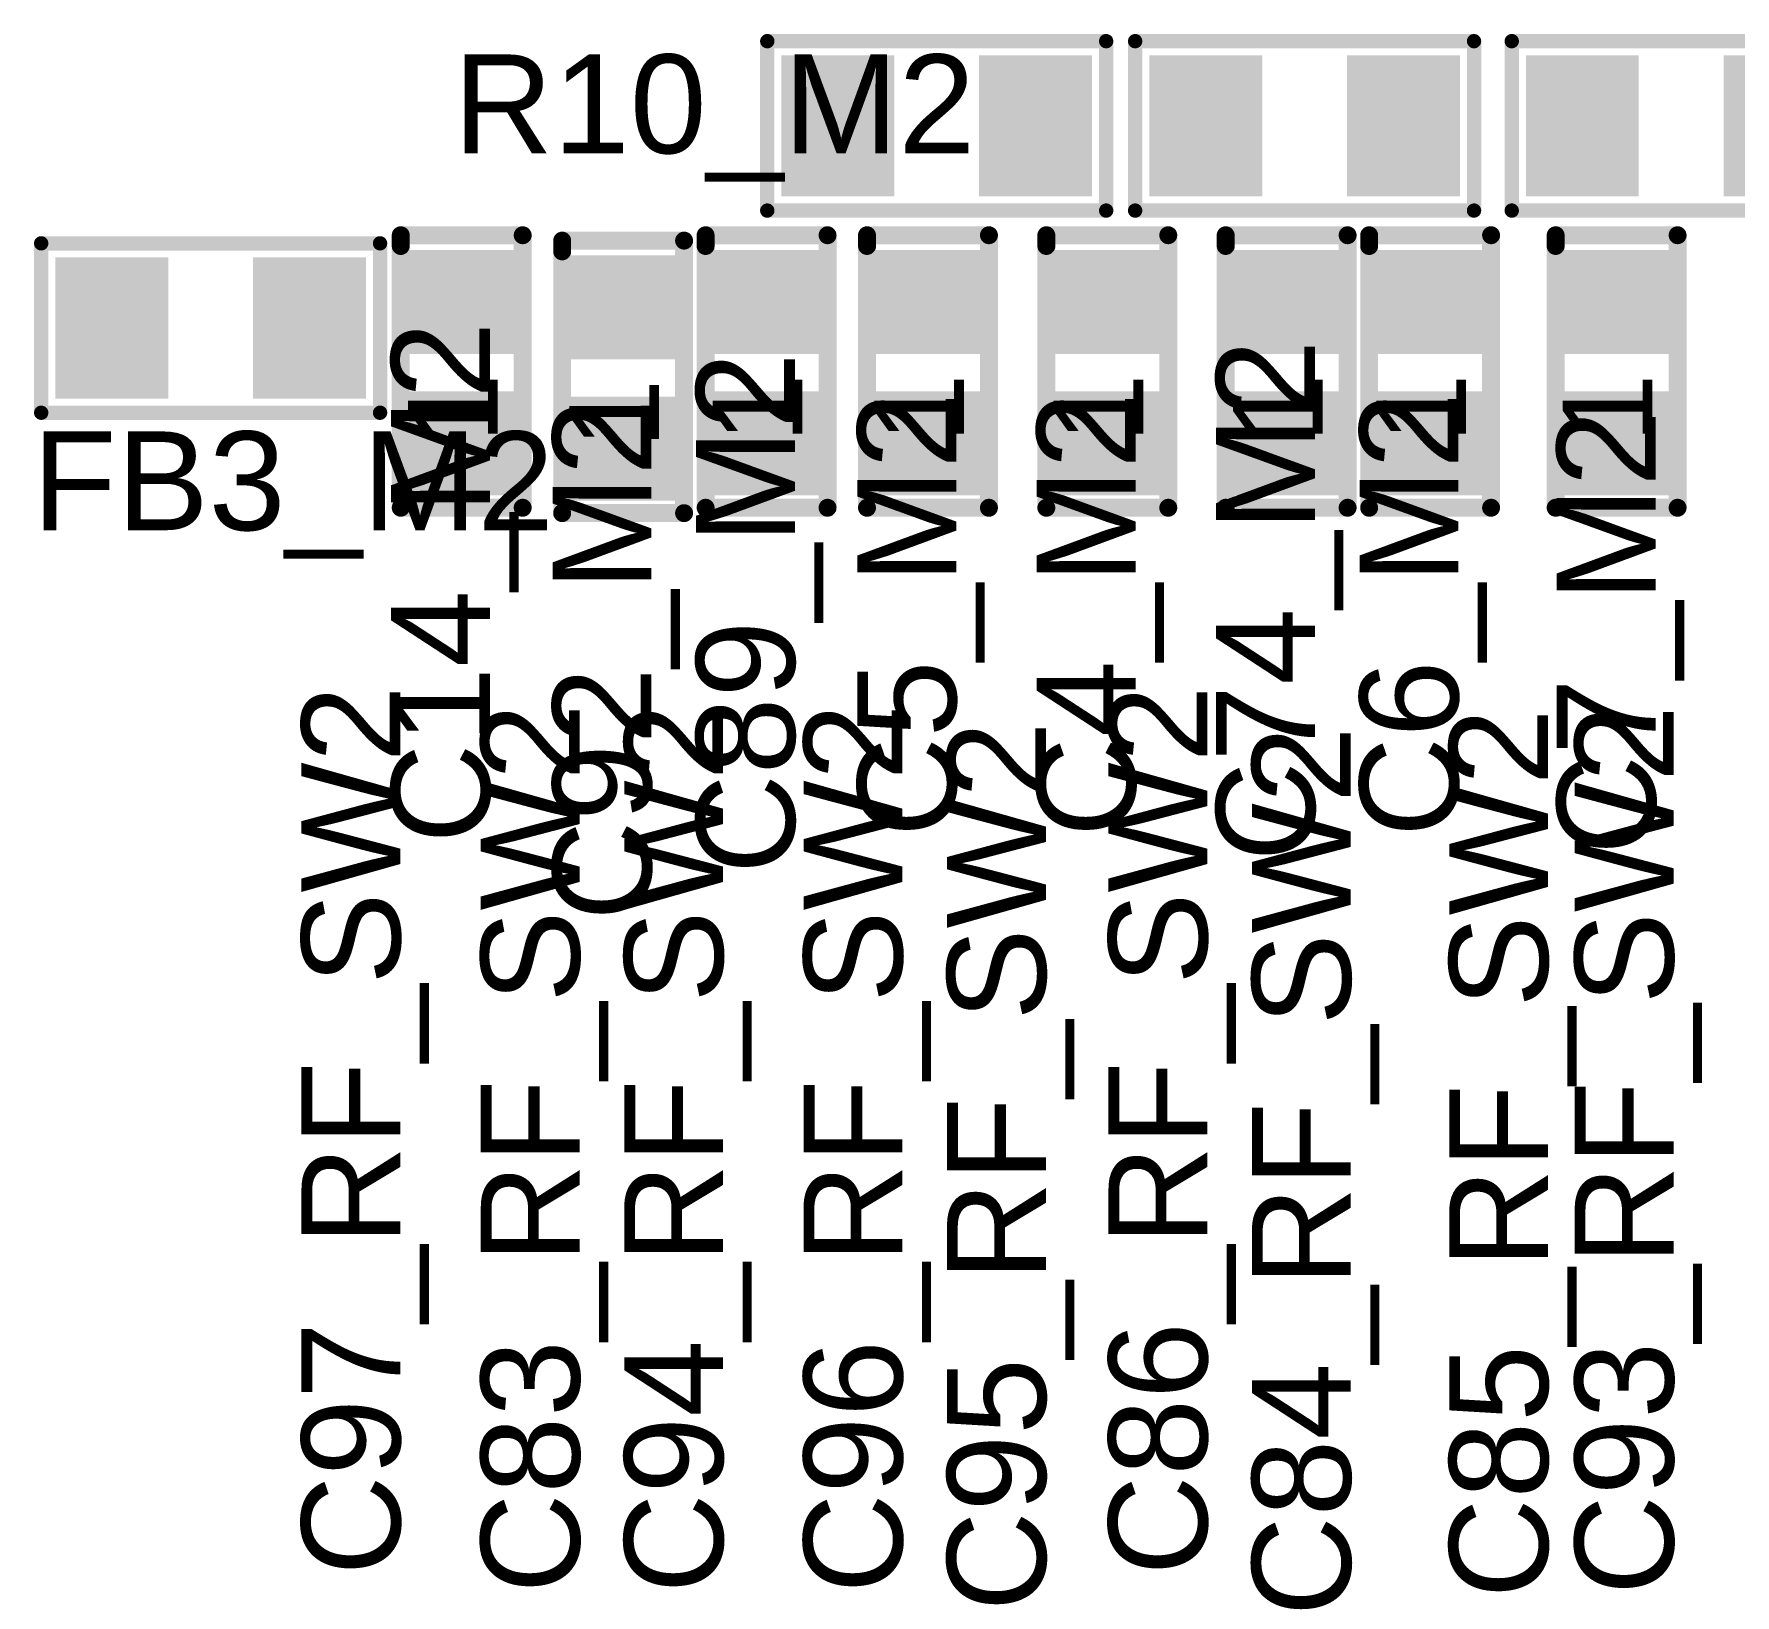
# Model space of a CAD drawing. Header units: inches. Extents: x -1.3 to 11.9, y -6.8 to 4.2.
# Drawn here: x 4.1208 to 4.595, y 0.0217 to 0.457 of the extents above; entities that cross this region are included whole.
import ezdxf

# ---------------------------------------------------------------- set-up
doc = ezdxf.new("R2010")
doc.units = ezdxf.units.IN
doc.header["$MEASUREMENT"] = 0
for name, color, linetype in [('ASSY_DWG_INFO', 56, 'Continuous'), ('FAB', 56, 'Continuous'), ('TOP', 1, 'Continuous'), ('Top Overlay', 2, 'Continuous'), ('Top Paste', 8, 'Continuous'), ('Top Solder', 216, 'Continuous')]:
    doc.layers.add(name, color=color, linetype=linetype)
doc.styles.add('Arial', font='', dxfattribs={"height": 0.2})
doc.styles.get('Arial').set_extended_font_data('Arial')

# ---------------------------------------------------------------- blocks, each defined once
blk = doc.blocks.new('__0603_30')
at = {"layer": 'TOP'}
for points in [[(-0.04134, 0.01772), (-0.01378, 0.01772), (-0.01378, -0.01772), (-0.04134, -0.01772)], [(0.01378, 0.01772), (0.04134, 0.01772), (0.04134, -0.01772), (0.01378, -0.01772)]]:
    blk.add_hatch(color=1, dxfattribs=at).paths.add_polyline_path(points)
at = {"layer": 'Top Paste'}
for points in [[(-0.04134, 0.01772), (-0.01378, 0.01772), (-0.01378, -0.01772), (-0.04134, -0.01772)], [(0.01378, 0.01772), (0.04134, 0.01772), (0.04134, -0.01772), (0.01378, -0.01772)]]:
    blk.add_hatch(color=8, dxfattribs=at).paths.add_polyline_path(points)
at = {"layer": 'Top Solder'}
for points in [[(-0.04331, 0.01969), (-0.01181, 0.01969), (-0.01181, -0.01969), (-0.04331, -0.01969)], [(0.01181, 0.01969), (0.04331, 0.01969), (0.04331, -0.01969), (0.01181, -0.01969)]]:
    blk.add_hatch(color=216, dxfattribs=at).paths.add_polyline_path(points)
at = {"layer": 'Top Overlay'}
for points in [[(-0.04724, 0.02362, 0.004, 0.004, 0), (0.04724, 0.02362, 0.004, 0.004, 0)], [(-0.04724, -0.02362, 0.004, 0.004, 0), (-0.04724, 0.02362, 0.004, 0.004, 0)], [(0.04724, -0.02362, 0.004, 0.004, 0), (0.04724, 0.02362, 0.004, 0.004, 0)], [(-0.04724, -0.02362, 0.004, 0.004, 0), (0.04724, -0.02362, 0.004, 0.004, 0)]]:
    blk.add_lwpolyline(points, format="xyseb", dxfattribs=at)
for points in [[(-0.04824, 0.02362, 0.002, 0.002, 1), (-0.04624, 0.02362, 0.002, 0.002, 1)], [(-0.04824, 0.02362, 0.002, 0.002, 1), (-0.04624, 0.02362, 0.002, 0.002, 1)], [(0.04624, 0.02362, 0.002, 0.002, 1), (0.04824, 0.02362, 0.002, 0.002, 1)], [(0.04624, 0.02362, 0.002, 0.002, 1), (0.04824, 0.02362, 0.002, 0.002, 1)], [(-0.04824, -0.02362, 0.002, 0.002, 1), (-0.04624, -0.02362, 0.002, 0.002, 1)], [(-0.04824, -0.02362, 0.002, 0.002, 1), (-0.04624, -0.02362, 0.002, 0.002, 1)], [(0.04624, -0.02362, 0.002, 0.002, 1), (0.04824, -0.02362, 0.002, 0.002, 1)], [(0.04624, -0.02362, 0.002, 0.002, 1), (0.04824, -0.02362, 0.002, 0.002, 1)]]:
    blk.add_lwpolyline(points, format="xyseb", close=True, dxfattribs=at)
blk = doc.blocks.new('R0603_93')
at = {"layer": 'TOP'}
for points in [[(-0.04134, 0.01772), (-0.01378, 0.01772), (-0.01378, -0.01772), (-0.04134, -0.01772)], [(0.01378, 0.01772), (0.04134, 0.01772), (0.04134, -0.01772), (0.01378, -0.01772)]]:
    blk.add_hatch(color=1, dxfattribs=at).paths.add_polyline_path(points)
at = {"layer": 'Top Paste'}
for points in [[(-0.04134, 0.01772), (-0.01378, 0.01772), (-0.01378, -0.01772), (-0.04134, -0.01772)], [(0.01378, 0.01772), (0.04134, 0.01772), (0.04134, -0.01772), (0.01378, -0.01772)]]:
    blk.add_hatch(color=8, dxfattribs=at).paths.add_polyline_path(points)
at = {"layer": 'Top Solder'}
for points in [[(-0.04331, 0.01969), (-0.01181, 0.01969), (-0.01181, -0.01969), (-0.04331, -0.01969)], [(0.01181, 0.01969), (0.04331, 0.01969), (0.04331, -0.01969), (0.01181, -0.01969)]]:
    blk.add_hatch(color=216, dxfattribs=at).paths.add_polyline_path(points)
at = {"layer": 'Top Overlay'}
for points in [[(-0.04724, -0.02362, 0.004, 0.004, 0), (-0.04724, 0.02362, 0.004, 0.004, 0)], [(-0.04724, 0.02362, 0.004, 0.004, 0), (0.04724, 0.02362, 0.004, 0.004, 0)], [(0.04724, -0.02362, 0.004, 0.004, 0), (0.04724, 0.02362, 0.004, 0.004, 0)], [(-0.04724, -0.02362, 0.004, 0.004, 0), (0.04724, -0.02362, 0.004, 0.004, 0)]]:
    blk.add_lwpolyline(points, format="xyseb", dxfattribs=at)
for points in [[(-0.04824, 0.02362, 0.002, 0.002, 1), (-0.04624, 0.02362, 0.002, 0.002, 1)], [(-0.04824, 0.02362, 0.002, 0.002, 1), (-0.04624, 0.02362, 0.002, 0.002, 1)], [(0.04624, 0.02362, 0.002, 0.002, 1), (0.04824, 0.02362, 0.002, 0.002, 1)], [(0.04624, 0.02362, 0.002, 0.002, 1), (0.04824, 0.02362, 0.002, 0.002, 1)], [(-0.04824, -0.02362, 0.002, 0.002, 1), (-0.04624, -0.02362, 0.002, 0.002, 1)], [(-0.04824, -0.02362, 0.002, 0.002, 1), (-0.04624, -0.02362, 0.002, 0.002, 1)], [(0.04624, -0.02362, 0.002, 0.002, 1), (0.04824, -0.02362, 0.002, 0.002, 1)], [(0.04624, -0.02362, 0.002, 0.002, 1), (0.04824, -0.02362, 0.002, 0.002, 1)]]:
    blk.add_lwpolyline(points, format="xyseb", close=True, dxfattribs=at)
blk = doc.blocks.new('R0603_103')
at = {"layer": 'TOP'}
for points in [[(-0.04134, 0.01772), (-0.01378, 0.01772), (-0.01378, -0.01772), (-0.04134, -0.01772)], [(0.01378, 0.01772), (0.04134, 0.01772), (0.04134, -0.01772), (0.01378, -0.01772)]]:
    blk.add_hatch(color=1, dxfattribs=at).paths.add_polyline_path(points)
at = {"layer": 'Top Paste'}
for points in [[(-0.04134, 0.01772), (-0.01378, 0.01772), (-0.01378, -0.01772), (-0.04134, -0.01772)], [(0.01378, 0.01772), (0.04134, 0.01772), (0.04134, -0.01772), (0.01378, -0.01772)]]:
    blk.add_hatch(color=8, dxfattribs=at).paths.add_polyline_path(points)
at = {"layer": 'Top Solder'}
for points in [[(-0.04331, 0.01969), (-0.01181, 0.01969), (-0.01181, -0.01969), (-0.04331, -0.01969)], [(0.01181, 0.01969), (0.04331, 0.01969), (0.04331, -0.01969), (0.01181, -0.01969)]]:
    blk.add_hatch(color=216, dxfattribs=at).paths.add_polyline_path(points)
at = {"layer": 'Top Overlay'}
for points in [[(-0.04724, -0.02362, 0.004, 0.004, 0), (-0.04724, 0.02362, 0.004, 0.004, 0)], [(-0.04724, 0.02362, 0.004, 0.004, 0), (0.04724, 0.02362, 0.004, 0.004, 0)], [(0.04724, -0.02362, 0.004, 0.004, 0), (0.04724, 0.02362, 0.004, 0.004, 0)], [(-0.04724, -0.02362, 0.004, 0.004, 0), (0.04724, -0.02362, 0.004, 0.004, 0)]]:
    blk.add_lwpolyline(points, format="xyseb", dxfattribs=at)
for points in [[(-0.04824, 0.02362, 0.002, 0.002, 1), (-0.04624, 0.02362, 0.002, 0.002, 1)], [(-0.04824, 0.02362, 0.002, 0.002, 1), (-0.04624, 0.02362, 0.002, 0.002, 1)], [(0.04624, 0.02362, 0.002, 0.002, 1), (0.04824, 0.02362, 0.002, 0.002, 1)], [(0.04624, 0.02362, 0.002, 0.002, 1), (0.04824, 0.02362, 0.002, 0.002, 1)], [(-0.04824, -0.02362, 0.002, 0.002, 1), (-0.04624, -0.02362, 0.002, 0.002, 1)], [(-0.04824, -0.02362, 0.002, 0.002, 1), (-0.04624, -0.02362, 0.002, 0.002, 1)], [(0.04624, -0.02362, 0.002, 0.002, 1), (0.04824, -0.02362, 0.002, 0.002, 1)], [(0.04624, -0.02362, 0.002, 0.002, 1), (0.04824, -0.02362, 0.002, 0.002, 1)]]:
    blk.add_lwpolyline(points, format="xyseb", close=True, dxfattribs=at)
blk = doc.blocks.new('R0603_105')
at = {"layer": 'TOP'}
for points in [[(-0.04134, 0.01772), (-0.01378, 0.01772), (-0.01378, -0.01772), (-0.04134, -0.01772)], [(0.01378, 0.01772), (0.04134, 0.01772), (0.04134, -0.01772), (0.01378, -0.01772)]]:
    blk.add_hatch(color=1, dxfattribs=at).paths.add_polyline_path(points)
at = {"layer": 'Top Paste'}
for points in [[(-0.04134, 0.01772), (-0.01378, 0.01772), (-0.01378, -0.01772), (-0.04134, -0.01772)], [(0.01378, 0.01772), (0.04134, 0.01772), (0.04134, -0.01772), (0.01378, -0.01772)]]:
    blk.add_hatch(color=8, dxfattribs=at).paths.add_polyline_path(points)
at = {"layer": 'Top Solder'}
for points in [[(-0.04331, 0.01969), (-0.01181, 0.01969), (-0.01181, -0.01969), (-0.04331, -0.01969)], [(0.01181, 0.01969), (0.04331, 0.01969), (0.04331, -0.01969), (0.01181, -0.01969)]]:
    blk.add_hatch(color=216, dxfattribs=at).paths.add_polyline_path(points)
at = {"layer": 'Top Overlay'}
for points in [[(-0.04724, -0.02362, 0.004, 0.004, 0), (-0.04724, 0.02362, 0.004, 0.004, 0)], [(-0.04724, 0.02362, 0.004, 0.004, 0), (0.04724, 0.02362, 0.004, 0.004, 0)], [(0.04724, -0.02362, 0.004, 0.004, 0), (0.04724, 0.02362, 0.004, 0.004, 0)], [(-0.04724, -0.02362, 0.004, 0.004, 0), (0.04724, -0.02362, 0.004, 0.004, 0)]]:
    blk.add_lwpolyline(points, format="xyseb", dxfattribs=at)
for points in [[(-0.04824, 0.02362, 0.002, 0.002, 1), (-0.04624, 0.02362, 0.002, 0.002, 1)], [(-0.04824, 0.02362, 0.002, 0.002, 1), (-0.04624, 0.02362, 0.002, 0.002, 1)], [(0.04624, 0.02362, 0.002, 0.002, 1), (0.04824, 0.02362, 0.002, 0.002, 1)], [(0.04624, 0.02362, 0.002, 0.002, 1), (0.04824, 0.02362, 0.002, 0.002, 1)], [(-0.04824, -0.02362, 0.002, 0.002, 1), (-0.04624, -0.02362, 0.002, 0.002, 1)], [(-0.04824, -0.02362, 0.002, 0.002, 1), (-0.04624, -0.02362, 0.002, 0.002, 1)], [(0.04624, -0.02362, 0.002, 0.002, 1), (0.04824, -0.02362, 0.002, 0.002, 1)], [(0.04624, -0.02362, 0.002, 0.002, 1), (0.04824, -0.02362, 0.002, 0.002, 1)]]:
    blk.add_lwpolyline(points, format="xyseb", close=True, dxfattribs=at)
blk = doc.blocks.new('C0402_124')
at = {"layer": 'TOP'}
for points in [[(-0.031, -0.0125), (-0.031, 0.0125), (-0.006, 0.0125), (-0.006, -0.0125)], [(0.0084, -0.0125), (0.0084, 0.0125), (0.0334, 0.0125), (0.0334, -0.0125)]]:
    blk.add_hatch(color=1, dxfattribs=at).paths.add_polyline_path(points)
at = {"layer": 'Top Paste'}
for points in [[(-0.031, -0.0125), (-0.031, 0.0125), (-0.006, 0.0125), (-0.006, -0.0125)], [(0.0084, -0.0125), (0.0084, 0.0125), (0.0334, 0.0125), (0.0334, -0.0125)]]:
    blk.add_hatch(color=8, dxfattribs=at).paths.add_polyline_path(points)
at = {"layer": 'Top Solder'}
for points in [[(-0.033, -0.0145), (-0.033, 0.0145), (-0.004, 0.0145), (-0.004, -0.0145)], [(0.0064, -0.0145), (0.0064, 0.0145), (0.0354, 0.0145), (0.0354, -0.0145)]]:
    blk.add_hatch(color=216, dxfattribs=at).paths.add_polyline_path(points)
at = {"layer": 'ASSY_DWG_INFO'}
for points in [[(-0.0365, 0.017, 0.005, 0.005, 0), (-0.0365, -0.017, 0.005, 0.005, 0)], [(-0.0365, 0.017, 0.005, 0.005, 0), (0.0395, 0.017, 0.005, 0.005, 0)], [(0.0395, 0.017, 0.005, 0.005, 0), (0.0395, -0.017, 0.005, 0.005, 0)], [(-0.0365, -0.017, 0.005, 0.005, 0), (0.0395, -0.017, 0.005, 0.005, 0)]]:
    blk.add_lwpolyline(points, format="xyseb", dxfattribs=at)
for points in [[(-0.03775, 0.017, 0.0025, 0.0025, 1), (-0.03525, 0.017, 0.0025, 0.0025, 1)], [(-0.03775, 0.017, 0.0025, 0.0025, 1), (-0.03525, 0.017, 0.0025, 0.0025, 1)], [(0.03825, 0.017, 0.0025, 0.0025, 1), (0.04075, 0.017, 0.0025, 0.0025, 1)], [(0.03825, 0.017, 0.0025, 0.0025, 1), (0.04075, 0.017, 0.0025, 0.0025, 1)], [(-0.03775, -0.017, 0.0025, 0.0025, 1), (-0.03525, -0.017, 0.0025, 0.0025, 1)], [(-0.03775, -0.017, 0.0025, 0.0025, 1), (-0.03525, -0.017, 0.0025, 0.0025, 1)], [(0.03825, -0.017, 0.0025, 0.0025, 1), (0.04075, -0.017, 0.0025, 0.0025, 1)], [(0.03825, -0.017, 0.0025, 0.0025, 1), (0.04075, -0.017, 0.0025, 0.0025, 1)]]:
    blk.add_lwpolyline(points, format="xyseb", close=True, dxfattribs=at)
at = {"layer": 'Top Overlay'}
for points in [[(-0.0365, 0.017, 0.005, 0.005, 0), (0.0365, 0.017, 0.005, 0.005, 0)], [(-0.0365, 0.017, 0.005, 0.005, 0), (-0.0365, -0.017, 0.005, 0.005, 0)], [(0.0365, 0.017, 0.005, 0.005, 0), (0.0395, 0.017, 0.005, 0.005, 0)], [(0.0395, 0.017, 0.005, 0.005, 0), (0.0395, -0.017, 0.005, 0.005, 0)], [(-0.0365, -0.017, 0.005, 0.005, 0), (0.0395, -0.017, 0.005, 0.005, 0)]]:
    blk.add_lwpolyline(points, format="xyseb", dxfattribs=at)
for points in [[(-0.03775, 0.017, 0.0025, 0.0025, 1), (-0.03525, 0.017, 0.0025, 0.0025, 1)], [(-0.03775, 0.017, 0.0025, 0.0025, 1), (-0.03525, 0.017, 0.0025, 0.0025, 1)], [(0.03525, 0.017, 0.0025, 0.0025, 1), (0.03775, 0.017, 0.0025, 0.0025, 1)], [(0.03525, 0.017, 0.0025, 0.0025, 1), (0.03775, 0.017, 0.0025, 0.0025, 1)], [(0.03825, 0.017, 0.0025, 0.0025, 1), (0.04075, 0.017, 0.0025, 0.0025, 1)], [(0.03825, 0.017, 0.0025, 0.0025, 1), (0.04075, 0.017, 0.0025, 0.0025, 1)], [(-0.03775, -0.017, 0.0025, 0.0025, 1), (-0.03525, -0.017, 0.0025, 0.0025, 1)], [(-0.03775, -0.017, 0.0025, 0.0025, 1), (-0.03525, -0.017, 0.0025, 0.0025, 1)], [(0.03825, -0.017, 0.0025, 0.0025, 1), (0.04075, -0.017, 0.0025, 0.0025, 1)], [(0.03825, -0.017, 0.0025, 0.0025, 1), (0.04075, -0.017, 0.0025, 0.0025, 1)]]:
    blk.add_lwpolyline(points, format="xyseb", close=True, dxfattribs=at)
at = {"layer": 'FAB', "style": 'Arial'}
blk.add_text('1', height=0.025, dxfattribs=at).set_placement((-0.0185, -0.01))
blk = doc.blocks.new('C0402_130')
at = {"layer": 'TOP'}
for points in [[(-0.031, -0.0125), (-0.031, 0.0125), (-0.006, 0.0125), (-0.006, -0.0125)], [(0.0084, -0.0125), (0.0084, 0.0125), (0.0334, 0.0125), (0.0334, -0.0125)]]:
    blk.add_hatch(color=1, dxfattribs=at).paths.add_polyline_path(points)
at = {"layer": 'Top Paste'}
for points in [[(-0.031, -0.0125), (-0.031, 0.0125), (-0.006, 0.0125), (-0.006, -0.0125)], [(0.0084, -0.0125), (0.0084, 0.0125), (0.0334, 0.0125), (0.0334, -0.0125)]]:
    blk.add_hatch(color=8, dxfattribs=at).paths.add_polyline_path(points)
at = {"layer": 'Top Solder'}
for points in [[(-0.033, -0.0145), (-0.033, 0.0145), (-0.004, 0.0145), (-0.004, -0.0145)], [(0.0064, -0.0145), (0.0064, 0.0145), (0.0354, 0.0145), (0.0354, -0.0145)]]:
    blk.add_hatch(color=216, dxfattribs=at).paths.add_polyline_path(points)
at = {"layer": 'ASSY_DWG_INFO'}
for points in [[(-0.0365, 0.017, 0.005, 0.005, 0), (-0.0365, -0.017, 0.005, 0.005, 0)], [(-0.0365, 0.017, 0.005, 0.005, 0), (0.0395, 0.017, 0.005, 0.005, 0)], [(0.0395, 0.017, 0.005, 0.005, 0), (0.0395, -0.017, 0.005, 0.005, 0)], [(-0.0365, -0.017, 0.005, 0.005, 0), (0.0395, -0.017, 0.005, 0.005, 0)]]:
    blk.add_lwpolyline(points, format="xyseb", dxfattribs=at)
for points in [[(-0.03775, 0.017, 0.0025, 0.0025, 1), (-0.03525, 0.017, 0.0025, 0.0025, 1)], [(-0.03775, 0.017, 0.0025, 0.0025, 1), (-0.03525, 0.017, 0.0025, 0.0025, 1)], [(0.03825, 0.017, 0.0025, 0.0025, 1), (0.04075, 0.017, 0.0025, 0.0025, 1)], [(0.03825, 0.017, 0.0025, 0.0025, 1), (0.04075, 0.017, 0.0025, 0.0025, 1)], [(-0.03775, -0.017, 0.0025, 0.0025, 1), (-0.03525, -0.017, 0.0025, 0.0025, 1)], [(-0.03775, -0.017, 0.0025, 0.0025, 1), (-0.03525, -0.017, 0.0025, 0.0025, 1)], [(0.03825, -0.017, 0.0025, 0.0025, 1), (0.04075, -0.017, 0.0025, 0.0025, 1)], [(0.03825, -0.017, 0.0025, 0.0025, 1), (0.04075, -0.017, 0.0025, 0.0025, 1)]]:
    blk.add_lwpolyline(points, format="xyseb", close=True, dxfattribs=at)
at = {"layer": 'Top Overlay'}
for points in [[(-0.0365, 0.017, 0.005, 0.005, 0), (0.0365, 0.017, 0.005, 0.005, 0)], [(-0.0365, 0.017, 0.005, 0.005, 0), (-0.0365, -0.017, 0.005, 0.005, 0)], [(0.0365, 0.017, 0.005, 0.005, 0), (0.0395, 0.017, 0.005, 0.005, 0)], [(0.0395, 0.017, 0.005, 0.005, 0), (0.0395, -0.017, 0.005, 0.005, 0)], [(-0.0365, -0.017, 0.005, 0.005, 0), (0.0395, -0.017, 0.005, 0.005, 0)]]:
    blk.add_lwpolyline(points, format="xyseb", dxfattribs=at)
for points in [[(-0.03775, 0.017, 0.0025, 0.0025, 1), (-0.03525, 0.017, 0.0025, 0.0025, 1)], [(-0.03775, 0.017, 0.0025, 0.0025, 1), (-0.03525, 0.017, 0.0025, 0.0025, 1)], [(0.03525, 0.017, 0.0025, 0.0025, 1), (0.03775, 0.017, 0.0025, 0.0025, 1)], [(0.03525, 0.017, 0.0025, 0.0025, 1), (0.03775, 0.017, 0.0025, 0.0025, 1)], [(0.03825, 0.017, 0.0025, 0.0025, 1), (0.04075, 0.017, 0.0025, 0.0025, 1)], [(0.03825, 0.017, 0.0025, 0.0025, 1), (0.04075, 0.017, 0.0025, 0.0025, 1)], [(-0.03775, -0.017, 0.0025, 0.0025, 1), (-0.03525, -0.017, 0.0025, 0.0025, 1)], [(-0.03775, -0.017, 0.0025, 0.0025, 1), (-0.03525, -0.017, 0.0025, 0.0025, 1)], [(0.03825, -0.017, 0.0025, 0.0025, 1), (0.04075, -0.017, 0.0025, 0.0025, 1)], [(0.03825, -0.017, 0.0025, 0.0025, 1), (0.04075, -0.017, 0.0025, 0.0025, 1)]]:
    blk.add_lwpolyline(points, format="xyseb", close=True, dxfattribs=at)
at = {"layer": 'FAB', "style": 'Arial'}
blk.add_text('1', height=0.025, dxfattribs=at).set_placement((-0.0185, -0.01))
blk = doc.blocks.new('C0402_161')
at = {"layer": 'TOP'}
for points in [[(-0.031, -0.0125), (-0.031, 0.0125), (-0.006, 0.0125), (-0.006, -0.0125)], [(0.0084, -0.0125), (0.0084, 0.0125), (0.0334, 0.0125), (0.0334, -0.0125)]]:
    blk.add_hatch(color=1, dxfattribs=at).paths.add_polyline_path(points)
at = {"layer": 'Top Paste'}
for points in [[(-0.031, -0.0125), (-0.031, 0.0125), (-0.006, 0.0125), (-0.006, -0.0125)], [(0.0084, -0.0125), (0.0084, 0.0125), (0.0334, 0.0125), (0.0334, -0.0125)]]:
    blk.add_hatch(color=8, dxfattribs=at).paths.add_polyline_path(points)
at = {"layer": 'Top Solder'}
for points in [[(-0.033, -0.0145), (-0.033, 0.0145), (-0.004, 0.0145), (-0.004, -0.0145)], [(0.0064, -0.0145), (0.0064, 0.0145), (0.0354, 0.0145), (0.0354, -0.0145)]]:
    blk.add_hatch(color=216, dxfattribs=at).paths.add_polyline_path(points)
at = {"layer": 'ASSY_DWG_INFO'}
for points in [[(-0.0365, 0.017, 0.005, 0.005, 0), (-0.0365, -0.017, 0.005, 0.005, 0)], [(-0.0365, 0.017, 0.005, 0.005, 0), (0.0395, 0.017, 0.005, 0.005, 0)], [(0.0395, 0.017, 0.005, 0.005, 0), (0.0395, -0.017, 0.005, 0.005, 0)], [(-0.0365, -0.017, 0.005, 0.005, 0), (0.0395, -0.017, 0.005, 0.005, 0)]]:
    blk.add_lwpolyline(points, format="xyseb", dxfattribs=at)
for points in [[(-0.03775, 0.017, 0.0025, 0.0025, 1), (-0.03525, 0.017, 0.0025, 0.0025, 1)], [(-0.03775, 0.017, 0.0025, 0.0025, 1), (-0.03525, 0.017, 0.0025, 0.0025, 1)], [(0.03825, 0.017, 0.0025, 0.0025, 1), (0.04075, 0.017, 0.0025, 0.0025, 1)], [(0.03825, 0.017, 0.0025, 0.0025, 1), (0.04075, 0.017, 0.0025, 0.0025, 1)], [(-0.03775, -0.017, 0.0025, 0.0025, 1), (-0.03525, -0.017, 0.0025, 0.0025, 1)], [(-0.03775, -0.017, 0.0025, 0.0025, 1), (-0.03525, -0.017, 0.0025, 0.0025, 1)], [(0.03825, -0.017, 0.0025, 0.0025, 1), (0.04075, -0.017, 0.0025, 0.0025, 1)], [(0.03825, -0.017, 0.0025, 0.0025, 1), (0.04075, -0.017, 0.0025, 0.0025, 1)]]:
    blk.add_lwpolyline(points, format="xyseb", close=True, dxfattribs=at)
at = {"layer": 'Top Overlay'}
for points in [[(-0.0365, 0.017, 0.005, 0.005, 0), (0.0365, 0.017, 0.005, 0.005, 0)], [(-0.0365, 0.017, 0.005, 0.005, 0), (-0.0365, -0.017, 0.005, 0.005, 0)], [(0.0365, 0.017, 0.005, 0.005, 0), (0.0395, 0.017, 0.005, 0.005, 0)], [(0.0395, 0.017, 0.005, 0.005, 0), (0.0395, -0.017, 0.005, 0.005, 0)], [(-0.0365, -0.017, 0.005, 0.005, 0), (0.0395, -0.017, 0.005, 0.005, 0)]]:
    blk.add_lwpolyline(points, format="xyseb", dxfattribs=at)
for points in [[(-0.03775, 0.017, 0.0025, 0.0025, 1), (-0.03525, 0.017, 0.0025, 0.0025, 1)], [(-0.03775, 0.017, 0.0025, 0.0025, 1), (-0.03525, 0.017, 0.0025, 0.0025, 1)], [(0.03525, 0.017, 0.0025, 0.0025, 1), (0.03775, 0.017, 0.0025, 0.0025, 1)], [(0.03525, 0.017, 0.0025, 0.0025, 1), (0.03775, 0.017, 0.0025, 0.0025, 1)], [(0.03825, 0.017, 0.0025, 0.0025, 1), (0.04075, 0.017, 0.0025, 0.0025, 1)], [(0.03825, 0.017, 0.0025, 0.0025, 1), (0.04075, 0.017, 0.0025, 0.0025, 1)], [(-0.03775, -0.017, 0.0025, 0.0025, 1), (-0.03525, -0.017, 0.0025, 0.0025, 1)], [(-0.03775, -0.017, 0.0025, 0.0025, 1), (-0.03525, -0.017, 0.0025, 0.0025, 1)], [(0.03825, -0.017, 0.0025, 0.0025, 1), (0.04075, -0.017, 0.0025, 0.0025, 1)], [(0.03825, -0.017, 0.0025, 0.0025, 1), (0.04075, -0.017, 0.0025, 0.0025, 1)]]:
    blk.add_lwpolyline(points, format="xyseb", close=True, dxfattribs=at)
at = {"layer": 'FAB', "style": 'Arial'}
blk.add_text('1', height=0.025, dxfattribs=at).set_placement((-0.0185, -0.01))
blk = doc.blocks.new('C0402_276')
at = {"layer": 'TOP'}
for points in [[(-0.031, -0.0125), (-0.031, 0.0125), (-0.006, 0.0125), (-0.006, -0.0125)], [(0.0084, -0.0125), (0.0084, 0.0125), (0.0334, 0.0125), (0.0334, -0.0125)]]:
    blk.add_hatch(color=1, dxfattribs=at).paths.add_polyline_path(points)
at = {"layer": 'Top Paste'}
for points in [[(-0.031, -0.0125), (-0.031, 0.0125), (-0.006, 0.0125), (-0.006, -0.0125)], [(0.0084, -0.0125), (0.0084, 0.0125), (0.0334, 0.0125), (0.0334, -0.0125)]]:
    blk.add_hatch(color=8, dxfattribs=at).paths.add_polyline_path(points)
at = {"layer": 'Top Solder'}
for points in [[(-0.033, -0.0145), (-0.033, 0.0145), (-0.004, 0.0145), (-0.004, -0.0145)], [(0.0064, -0.0145), (0.0064, 0.0145), (0.0354, 0.0145), (0.0354, -0.0145)]]:
    blk.add_hatch(color=216, dxfattribs=at).paths.add_polyline_path(points)
at = {"layer": 'ASSY_DWG_INFO'}
for points in [[(-0.0365, 0.017, 0.005, 0.005, 0), (-0.0365, -0.017, 0.005, 0.005, 0)], [(-0.0365, 0.017, 0.005, 0.005, 0), (0.0395, 0.017, 0.005, 0.005, 0)], [(0.0395, 0.017, 0.005, 0.005, 0), (0.0395, -0.017, 0.005, 0.005, 0)], [(-0.0365, -0.017, 0.005, 0.005, 0), (0.0395, -0.017, 0.005, 0.005, 0)]]:
    blk.add_lwpolyline(points, format="xyseb", dxfattribs=at)
for points in [[(-0.03775, 0.017, 0.0025, 0.0025, 1), (-0.03525, 0.017, 0.0025, 0.0025, 1)], [(-0.03775, 0.017, 0.0025, 0.0025, 1), (-0.03525, 0.017, 0.0025, 0.0025, 1)], [(0.03825, 0.017, 0.0025, 0.0025, 1), (0.04075, 0.017, 0.0025, 0.0025, 1)], [(0.03825, 0.017, 0.0025, 0.0025, 1), (0.04075, 0.017, 0.0025, 0.0025, 1)], [(-0.03775, -0.017, 0.0025, 0.0025, 1), (-0.03525, -0.017, 0.0025, 0.0025, 1)], [(-0.03775, -0.017, 0.0025, 0.0025, 1), (-0.03525, -0.017, 0.0025, 0.0025, 1)], [(0.03825, -0.017, 0.0025, 0.0025, 1), (0.04075, -0.017, 0.0025, 0.0025, 1)], [(0.03825, -0.017, 0.0025, 0.0025, 1), (0.04075, -0.017, 0.0025, 0.0025, 1)]]:
    blk.add_lwpolyline(points, format="xyseb", close=True, dxfattribs=at)
at = {"layer": 'Top Overlay'}
for points in [[(-0.0365, 0.017, 0.005, 0.005, 0), (0.0365, 0.017, 0.005, 0.005, 0)], [(-0.0365, 0.017, 0.005, 0.005, 0), (-0.0365, -0.017, 0.005, 0.005, 0)], [(0.0365, 0.017, 0.005, 0.005, 0), (0.0395, 0.017, 0.005, 0.005, 0)], [(0.0395, 0.017, 0.005, 0.005, 0), (0.0395, -0.017, 0.005, 0.005, 0)], [(-0.0365, -0.017, 0.005, 0.005, 0), (0.0395, -0.017, 0.005, 0.005, 0)]]:
    blk.add_lwpolyline(points, format="xyseb", dxfattribs=at)
for points in [[(-0.03775, 0.017, 0.0025, 0.0025, 1), (-0.03525, 0.017, 0.0025, 0.0025, 1)], [(-0.03775, 0.017, 0.0025, 0.0025, 1), (-0.03525, 0.017, 0.0025, 0.0025, 1)], [(0.03525, 0.017, 0.0025, 0.0025, 1), (0.03775, 0.017, 0.0025, 0.0025, 1)], [(0.03525, 0.017, 0.0025, 0.0025, 1), (0.03775, 0.017, 0.0025, 0.0025, 1)], [(0.03825, 0.017, 0.0025, 0.0025, 1), (0.04075, 0.017, 0.0025, 0.0025, 1)], [(0.03825, 0.017, 0.0025, 0.0025, 1), (0.04075, 0.017, 0.0025, 0.0025, 1)], [(-0.03775, -0.017, 0.0025, 0.0025, 1), (-0.03525, -0.017, 0.0025, 0.0025, 1)], [(-0.03775, -0.017, 0.0025, 0.0025, 1), (-0.03525, -0.017, 0.0025, 0.0025, 1)], [(0.03825, -0.017, 0.0025, 0.0025, 1), (0.04075, -0.017, 0.0025, 0.0025, 1)], [(0.03825, -0.017, 0.0025, 0.0025, 1), (0.04075, -0.017, 0.0025, 0.0025, 1)]]:
    blk.add_lwpolyline(points, format="xyseb", close=True, dxfattribs=at)
at = {"layer": 'FAB', "style": 'Arial'}
blk.add_text('1', height=0.025, dxfattribs=at).set_placement((-0.0185, -0.01))
blk = doc.blocks.new('C0402_290')
at = {"layer": 'TOP'}
for points in [[(-0.031, -0.0125), (-0.031, 0.0125), (-0.006, 0.0125), (-0.006, -0.0125)], [(0.0084, -0.0125), (0.0084, 0.0125), (0.0334, 0.0125), (0.0334, -0.0125)]]:
    blk.add_hatch(color=1, dxfattribs=at).paths.add_polyline_path(points)
at = {"layer": 'Top Paste'}
for points in [[(-0.031, -0.0125), (-0.031, 0.0125), (-0.006, 0.0125), (-0.006, -0.0125)], [(0.0084, -0.0125), (0.0084, 0.0125), (0.0334, 0.0125), (0.0334, -0.0125)]]:
    blk.add_hatch(color=8, dxfattribs=at).paths.add_polyline_path(points)
at = {"layer": 'Top Solder'}
for points in [[(-0.033, -0.0145), (-0.033, 0.0145), (-0.004, 0.0145), (-0.004, -0.0145)], [(0.0064, -0.0145), (0.0064, 0.0145), (0.0354, 0.0145), (0.0354, -0.0145)]]:
    blk.add_hatch(color=216, dxfattribs=at).paths.add_polyline_path(points)
at = {"layer": 'ASSY_DWG_INFO'}
for points in [[(-0.0365, 0.017, 0.005, 0.005, 0), (-0.0365, -0.017, 0.005, 0.005, 0)], [(-0.0365, 0.017, 0.005, 0.005, 0), (0.0395, 0.017, 0.005, 0.005, 0)], [(0.0395, 0.017, 0.005, 0.005, 0), (0.0395, -0.017, 0.005, 0.005, 0)], [(-0.0365, -0.017, 0.005, 0.005, 0), (0.0395, -0.017, 0.005, 0.005, 0)]]:
    blk.add_lwpolyline(points, format="xyseb", dxfattribs=at)
for points in [[(-0.03775, 0.017, 0.0025, 0.0025, 1), (-0.03525, 0.017, 0.0025, 0.0025, 1)], [(-0.03775, 0.017, 0.0025, 0.0025, 1), (-0.03525, 0.017, 0.0025, 0.0025, 1)], [(0.03825, 0.017, 0.0025, 0.0025, 1), (0.04075, 0.017, 0.0025, 0.0025, 1)], [(0.03825, 0.017, 0.0025, 0.0025, 1), (0.04075, 0.017, 0.0025, 0.0025, 1)], [(-0.03775, -0.017, 0.0025, 0.0025, 1), (-0.03525, -0.017, 0.0025, 0.0025, 1)], [(-0.03775, -0.017, 0.0025, 0.0025, 1), (-0.03525, -0.017, 0.0025, 0.0025, 1)], [(0.03825, -0.017, 0.0025, 0.0025, 1), (0.04075, -0.017, 0.0025, 0.0025, 1)], [(0.03825, -0.017, 0.0025, 0.0025, 1), (0.04075, -0.017, 0.0025, 0.0025, 1)]]:
    blk.add_lwpolyline(points, format="xyseb", close=True, dxfattribs=at)
at = {"layer": 'Top Overlay'}
for points in [[(-0.0365, 0.017, 0.005, 0.005, 0), (0.0365, 0.017, 0.005, 0.005, 0)], [(-0.0365, 0.017, 0.005, 0.005, 0), (-0.0365, -0.017, 0.005, 0.005, 0)], [(0.0365, 0.017, 0.005, 0.005, 0), (0.0395, 0.017, 0.005, 0.005, 0)], [(0.0395, 0.017, 0.005, 0.005, 0), (0.0395, -0.017, 0.005, 0.005, 0)], [(-0.0365, -0.017, 0.005, 0.005, 0), (0.0395, -0.017, 0.005, 0.005, 0)]]:
    blk.add_lwpolyline(points, format="xyseb", dxfattribs=at)
for points in [[(-0.03775, 0.017, 0.0025, 0.0025, 1), (-0.03525, 0.017, 0.0025, 0.0025, 1)], [(-0.03775, 0.017, 0.0025, 0.0025, 1), (-0.03525, 0.017, 0.0025, 0.0025, 1)], [(0.03525, 0.017, 0.0025, 0.0025, 1), (0.03775, 0.017, 0.0025, 0.0025, 1)], [(0.03525, 0.017, 0.0025, 0.0025, 1), (0.03775, 0.017, 0.0025, 0.0025, 1)], [(0.03825, 0.017, 0.0025, 0.0025, 1), (0.04075, 0.017, 0.0025, 0.0025, 1)], [(0.03825, 0.017, 0.0025, 0.0025, 1), (0.04075, 0.017, 0.0025, 0.0025, 1)], [(-0.03775, -0.017, 0.0025, 0.0025, 1), (-0.03525, -0.017, 0.0025, 0.0025, 1)], [(-0.03775, -0.017, 0.0025, 0.0025, 1), (-0.03525, -0.017, 0.0025, 0.0025, 1)], [(0.03825, -0.017, 0.0025, 0.0025, 1), (0.04075, -0.017, 0.0025, 0.0025, 1)], [(0.03825, -0.017, 0.0025, 0.0025, 1), (0.04075, -0.017, 0.0025, 0.0025, 1)]]:
    blk.add_lwpolyline(points, format="xyseb", close=True, dxfattribs=at)
at = {"layer": 'FAB', "style": 'Arial'}
blk.add_text('1', height=0.025, dxfattribs=at).set_placement((-0.0185, -0.01))
blk = doc.blocks.new('C0402_292')
at = {"layer": 'TOP'}
for points in [[(-0.031, -0.0125), (-0.031, 0.0125), (-0.006, 0.0125), (-0.006, -0.0125)], [(0.0084, -0.0125), (0.0084, 0.0125), (0.0334, 0.0125), (0.0334, -0.0125)]]:
    blk.add_hatch(color=1, dxfattribs=at).paths.add_polyline_path(points)
at = {"layer": 'Top Paste'}
for points in [[(-0.031, -0.0125), (-0.031, 0.0125), (-0.006, 0.0125), (-0.006, -0.0125)], [(0.0084, -0.0125), (0.0084, 0.0125), (0.0334, 0.0125), (0.0334, -0.0125)]]:
    blk.add_hatch(color=8, dxfattribs=at).paths.add_polyline_path(points)
at = {"layer": 'Top Solder'}
for points in [[(-0.033, -0.0145), (-0.033, 0.0145), (-0.004, 0.0145), (-0.004, -0.0145)], [(0.0064, -0.0145), (0.0064, 0.0145), (0.0354, 0.0145), (0.0354, -0.0145)]]:
    blk.add_hatch(color=216, dxfattribs=at).paths.add_polyline_path(points)
at = {"layer": 'ASSY_DWG_INFO'}
for points in [[(-0.0365, 0.017, 0.005, 0.005, 0), (-0.0365, -0.017, 0.005, 0.005, 0)], [(-0.0365, 0.017, 0.005, 0.005, 0), (0.0395, 0.017, 0.005, 0.005, 0)], [(0.0395, 0.017, 0.005, 0.005, 0), (0.0395, -0.017, 0.005, 0.005, 0)], [(-0.0365, -0.017, 0.005, 0.005, 0), (0.0395, -0.017, 0.005, 0.005, 0)]]:
    blk.add_lwpolyline(points, format="xyseb", dxfattribs=at)
for points in [[(-0.03775, 0.017, 0.0025, 0.0025, 1), (-0.03525, 0.017, 0.0025, 0.0025, 1)], [(-0.03775, 0.017, 0.0025, 0.0025, 1), (-0.03525, 0.017, 0.0025, 0.0025, 1)], [(0.03825, 0.017, 0.0025, 0.0025, 1), (0.04075, 0.017, 0.0025, 0.0025, 1)], [(0.03825, 0.017, 0.0025, 0.0025, 1), (0.04075, 0.017, 0.0025, 0.0025, 1)], [(-0.03775, -0.017, 0.0025, 0.0025, 1), (-0.03525, -0.017, 0.0025, 0.0025, 1)], [(-0.03775, -0.017, 0.0025, 0.0025, 1), (-0.03525, -0.017, 0.0025, 0.0025, 1)], [(0.03825, -0.017, 0.0025, 0.0025, 1), (0.04075, -0.017, 0.0025, 0.0025, 1)], [(0.03825, -0.017, 0.0025, 0.0025, 1), (0.04075, -0.017, 0.0025, 0.0025, 1)]]:
    blk.add_lwpolyline(points, format="xyseb", close=True, dxfattribs=at)
at = {"layer": 'Top Overlay'}
for points in [[(-0.0365, 0.017, 0.005, 0.005, 0), (0.0365, 0.017, 0.005, 0.005, 0)], [(-0.0365, 0.017, 0.005, 0.005, 0), (-0.0365, -0.017, 0.005, 0.005, 0)], [(0.0365, 0.017, 0.005, 0.005, 0), (0.0395, 0.017, 0.005, 0.005, 0)], [(0.0395, 0.017, 0.005, 0.005, 0), (0.0395, -0.017, 0.005, 0.005, 0)], [(-0.0365, -0.017, 0.005, 0.005, 0), (0.0395, -0.017, 0.005, 0.005, 0)]]:
    blk.add_lwpolyline(points, format="xyseb", dxfattribs=at)
for points in [[(-0.03775, 0.017, 0.0025, 0.0025, 1), (-0.03525, 0.017, 0.0025, 0.0025, 1)], [(-0.03775, 0.017, 0.0025, 0.0025, 1), (-0.03525, 0.017, 0.0025, 0.0025, 1)], [(0.03525, 0.017, 0.0025, 0.0025, 1), (0.03775, 0.017, 0.0025, 0.0025, 1)], [(0.03525, 0.017, 0.0025, 0.0025, 1), (0.03775, 0.017, 0.0025, 0.0025, 1)], [(0.03825, 0.017, 0.0025, 0.0025, 1), (0.04075, 0.017, 0.0025, 0.0025, 1)], [(0.03825, 0.017, 0.0025, 0.0025, 1), (0.04075, 0.017, 0.0025, 0.0025, 1)], [(-0.03775, -0.017, 0.0025, 0.0025, 1), (-0.03525, -0.017, 0.0025, 0.0025, 1)], [(-0.03775, -0.017, 0.0025, 0.0025, 1), (-0.03525, -0.017, 0.0025, 0.0025, 1)], [(0.03825, -0.017, 0.0025, 0.0025, 1), (0.04075, -0.017, 0.0025, 0.0025, 1)], [(0.03825, -0.017, 0.0025, 0.0025, 1), (0.04075, -0.017, 0.0025, 0.0025, 1)]]:
    blk.add_lwpolyline(points, format="xyseb", close=True, dxfattribs=at)
at = {"layer": 'FAB', "style": 'Arial'}
blk.add_text('1', height=0.025, dxfattribs=at).set_placement((-0.0185, -0.01))
blk = doc.blocks.new('C0402_294')
at = {"layer": 'TOP'}
for points in [[(-0.031, -0.0125), (-0.031, 0.0125), (-0.006, 0.0125), (-0.006, -0.0125)], [(0.0084, -0.0125), (0.0084, 0.0125), (0.0334, 0.0125), (0.0334, -0.0125)]]:
    blk.add_hatch(color=1, dxfattribs=at).paths.add_polyline_path(points)
at = {"layer": 'Top Paste'}
for points in [[(-0.031, -0.0125), (-0.031, 0.0125), (-0.006, 0.0125), (-0.006, -0.0125)], [(0.0084, -0.0125), (0.0084, 0.0125), (0.0334, 0.0125), (0.0334, -0.0125)]]:
    blk.add_hatch(color=8, dxfattribs=at).paths.add_polyline_path(points)
at = {"layer": 'Top Solder'}
for points in [[(-0.033, -0.0145), (-0.033, 0.0145), (-0.004, 0.0145), (-0.004, -0.0145)], [(0.0064, -0.0145), (0.0064, 0.0145), (0.0354, 0.0145), (0.0354, -0.0145)]]:
    blk.add_hatch(color=216, dxfattribs=at).paths.add_polyline_path(points)
at = {"layer": 'ASSY_DWG_INFO'}
for points in [[(-0.0365, 0.017, 0.005, 0.005, 0), (-0.0365, -0.017, 0.005, 0.005, 0)], [(-0.0365, 0.017, 0.005, 0.005, 0), (0.0395, 0.017, 0.005, 0.005, 0)], [(0.0395, 0.017, 0.005, 0.005, 0), (0.0395, -0.017, 0.005, 0.005, 0)], [(-0.0365, -0.017, 0.005, 0.005, 0), (0.0395, -0.017, 0.005, 0.005, 0)]]:
    blk.add_lwpolyline(points, format="xyseb", dxfattribs=at)
for points in [[(-0.03775, 0.017, 0.0025, 0.0025, 1), (-0.03525, 0.017, 0.0025, 0.0025, 1)], [(-0.03775, 0.017, 0.0025, 0.0025, 1), (-0.03525, 0.017, 0.0025, 0.0025, 1)], [(0.03825, 0.017, 0.0025, 0.0025, 1), (0.04075, 0.017, 0.0025, 0.0025, 1)], [(0.03825, 0.017, 0.0025, 0.0025, 1), (0.04075, 0.017, 0.0025, 0.0025, 1)], [(-0.03775, -0.017, 0.0025, 0.0025, 1), (-0.03525, -0.017, 0.0025, 0.0025, 1)], [(-0.03775, -0.017, 0.0025, 0.0025, 1), (-0.03525, -0.017, 0.0025, 0.0025, 1)], [(0.03825, -0.017, 0.0025, 0.0025, 1), (0.04075, -0.017, 0.0025, 0.0025, 1)], [(0.03825, -0.017, 0.0025, 0.0025, 1), (0.04075, -0.017, 0.0025, 0.0025, 1)]]:
    blk.add_lwpolyline(points, format="xyseb", close=True, dxfattribs=at)
at = {"layer": 'Top Overlay'}
for points in [[(-0.0365, 0.017, 0.005, 0.005, 0), (0.0365, 0.017, 0.005, 0.005, 0)], [(-0.0365, 0.017, 0.005, 0.005, 0), (-0.0365, -0.017, 0.005, 0.005, 0)], [(0.0365, 0.017, 0.005, 0.005, 0), (0.0395, 0.017, 0.005, 0.005, 0)], [(0.0395, 0.017, 0.005, 0.005, 0), (0.0395, -0.017, 0.005, 0.005, 0)], [(-0.0365, -0.017, 0.005, 0.005, 0), (0.0395, -0.017, 0.005, 0.005, 0)]]:
    blk.add_lwpolyline(points, format="xyseb", dxfattribs=at)
for points in [[(-0.03775, 0.017, 0.0025, 0.0025, 1), (-0.03525, 0.017, 0.0025, 0.0025, 1)], [(-0.03775, 0.017, 0.0025, 0.0025, 1), (-0.03525, 0.017, 0.0025, 0.0025, 1)], [(0.03525, 0.017, 0.0025, 0.0025, 1), (0.03775, 0.017, 0.0025, 0.0025, 1)], [(0.03525, 0.017, 0.0025, 0.0025, 1), (0.03775, 0.017, 0.0025, 0.0025, 1)], [(0.03825, 0.017, 0.0025, 0.0025, 1), (0.04075, 0.017, 0.0025, 0.0025, 1)], [(0.03825, 0.017, 0.0025, 0.0025, 1), (0.04075, 0.017, 0.0025, 0.0025, 1)], [(-0.03775, -0.017, 0.0025, 0.0025, 1), (-0.03525, -0.017, 0.0025, 0.0025, 1)], [(-0.03775, -0.017, 0.0025, 0.0025, 1), (-0.03525, -0.017, 0.0025, 0.0025, 1)], [(0.03825, -0.017, 0.0025, 0.0025, 1), (0.04075, -0.017, 0.0025, 0.0025, 1)], [(0.03825, -0.017, 0.0025, 0.0025, 1), (0.04075, -0.017, 0.0025, 0.0025, 1)]]:
    blk.add_lwpolyline(points, format="xyseb", close=True, dxfattribs=at)
at = {"layer": 'FAB', "style": 'Arial'}
blk.add_text('1', height=0.025, dxfattribs=at).set_placement((-0.0185, -0.01))
blk = doc.blocks.new('C0402_296')
at = {"layer": 'TOP'}
for points in [[(-0.031, -0.0125), (-0.031, 0.0125), (-0.006, 0.0125), (-0.006, -0.0125)], [(0.0084, -0.0125), (0.0084, 0.0125), (0.0334, 0.0125), (0.0334, -0.0125)]]:
    blk.add_hatch(color=1, dxfattribs=at).paths.add_polyline_path(points)
at = {"layer": 'Top Paste'}
for points in [[(-0.031, -0.0125), (-0.031, 0.0125), (-0.006, 0.0125), (-0.006, -0.0125)], [(0.0084, -0.0125), (0.0084, 0.0125), (0.0334, 0.0125), (0.0334, -0.0125)]]:
    blk.add_hatch(color=8, dxfattribs=at).paths.add_polyline_path(points)
at = {"layer": 'Top Solder'}
for points in [[(-0.033, -0.0145), (-0.033, 0.0145), (-0.004, 0.0145), (-0.004, -0.0145)], [(0.0064, -0.0145), (0.0064, 0.0145), (0.0354, 0.0145), (0.0354, -0.0145)]]:
    blk.add_hatch(color=216, dxfattribs=at).paths.add_polyline_path(points)
at = {"layer": 'ASSY_DWG_INFO'}
for points in [[(-0.0365, 0.017, 0.005, 0.005, 0), (-0.0365, -0.017, 0.005, 0.005, 0)], [(-0.0365, 0.017, 0.005, 0.005, 0), (0.0395, 0.017, 0.005, 0.005, 0)], [(0.0395, 0.017, 0.005, 0.005, 0), (0.0395, -0.017, 0.005, 0.005, 0)], [(-0.0365, -0.017, 0.005, 0.005, 0), (0.0395, -0.017, 0.005, 0.005, 0)]]:
    blk.add_lwpolyline(points, format="xyseb", dxfattribs=at)
for points in [[(-0.03775, 0.017, 0.0025, 0.0025, 1), (-0.03525, 0.017, 0.0025, 0.0025, 1)], [(-0.03775, 0.017, 0.0025, 0.0025, 1), (-0.03525, 0.017, 0.0025, 0.0025, 1)], [(0.03825, 0.017, 0.0025, 0.0025, 1), (0.04075, 0.017, 0.0025, 0.0025, 1)], [(0.03825, 0.017, 0.0025, 0.0025, 1), (0.04075, 0.017, 0.0025, 0.0025, 1)], [(-0.03775, -0.017, 0.0025, 0.0025, 1), (-0.03525, -0.017, 0.0025, 0.0025, 1)], [(-0.03775, -0.017, 0.0025, 0.0025, 1), (-0.03525, -0.017, 0.0025, 0.0025, 1)], [(0.03825, -0.017, 0.0025, 0.0025, 1), (0.04075, -0.017, 0.0025, 0.0025, 1)], [(0.03825, -0.017, 0.0025, 0.0025, 1), (0.04075, -0.017, 0.0025, 0.0025, 1)]]:
    blk.add_lwpolyline(points, format="xyseb", close=True, dxfattribs=at)
at = {"layer": 'Top Overlay'}
for points in [[(-0.0365, 0.017, 0.005, 0.005, 0), (0.0365, 0.017, 0.005, 0.005, 0)], [(-0.0365, 0.017, 0.005, 0.005, 0), (-0.0365, -0.017, 0.005, 0.005, 0)], [(0.0365, 0.017, 0.005, 0.005, 0), (0.0395, 0.017, 0.005, 0.005, 0)], [(0.0395, 0.017, 0.005, 0.005, 0), (0.0395, -0.017, 0.005, 0.005, 0)], [(-0.0365, -0.017, 0.005, 0.005, 0), (0.0395, -0.017, 0.005, 0.005, 0)]]:
    blk.add_lwpolyline(points, format="xyseb", dxfattribs=at)
for points in [[(-0.03775, 0.017, 0.0025, 0.0025, 1), (-0.03525, 0.017, 0.0025, 0.0025, 1)], [(-0.03775, 0.017, 0.0025, 0.0025, 1), (-0.03525, 0.017, 0.0025, 0.0025, 1)], [(0.03525, 0.017, 0.0025, 0.0025, 1), (0.03775, 0.017, 0.0025, 0.0025, 1)], [(0.03525, 0.017, 0.0025, 0.0025, 1), (0.03775, 0.017, 0.0025, 0.0025, 1)], [(0.03825, 0.017, 0.0025, 0.0025, 1), (0.04075, 0.017, 0.0025, 0.0025, 1)], [(0.03825, 0.017, 0.0025, 0.0025, 1), (0.04075, 0.017, 0.0025, 0.0025, 1)], [(-0.03775, -0.017, 0.0025, 0.0025, 1), (-0.03525, -0.017, 0.0025, 0.0025, 1)], [(-0.03775, -0.017, 0.0025, 0.0025, 1), (-0.03525, -0.017, 0.0025, 0.0025, 1)], [(0.03825, -0.017, 0.0025, 0.0025, 1), (0.04075, -0.017, 0.0025, 0.0025, 1)], [(0.03825, -0.017, 0.0025, 0.0025, 1), (0.04075, -0.017, 0.0025, 0.0025, 1)]]:
    blk.add_lwpolyline(points, format="xyseb", close=True, dxfattribs=at)
at = {"layer": 'FAB', "style": 'Arial'}
blk.add_text('1', height=0.025, dxfattribs=at).set_placement((-0.0185, -0.01))

msp = doc.modelspace()

# ---------------------------------------------------------------- block references
for name, p in [('R0603_105', (4.37244, 0.43138)), ('R0603_103', (4.475, 0.43138)), ('R0603_93', (4.58, 0.43138)), ('__0603_30', (4.17, 0.375))]:
    msp.add_blockref(name, p)
at = {"rotation": 90}
for name, p in [('C0402_276', (4.24, 0.36138)), ('C0402_130', (4.325, 0.36138)), ('C0402_294', (4.37, 0.36138)), ('C0402_296', (4.42, 0.36138)), ('C0402_161', (4.47, 0.36138)), ('C0402_292', (4.51, 0.36138)), ('C0402_290', (4.562, 0.36138)), ('C0402_124', (4.285, 0.35988))]:
    msp.add_blockref(name, p, dxfattribs=at)

# ---------------------------------------------------------------- texts
at = {"layer": 'Top Overlay', "style": 'Arial'}
for s, p in [('R10_M2', (4.23766, 0.42374)), ('FB3_M2', (4.12027, 0.31862))]:
    msp.add_text(s, height=0.027559, dxfattribs=at).set_placement(p)
for s, p in [('C14_M2', (4.24788, 0.23124)), ('C89_M2', (4.33288, 0.22274)), ('C74_M2', (4.47788, 0.22624)), ('C92_M2', (4.29288, 0.20974)), ('C5_M2', (4.37788, 0.23307)), ('C4_M2', (4.42788, 0.23307)), ('C6_M2', (4.51788, 0.23307)), ('C7_M2', (4.57288, 0.22807)), ('C97_RF_SW2', (4.22288, 0.02713)), ('C86_RF_SW2', (4.44788, 0.02713)), ('C83_RF_SW2', (4.27288, 0.02213)), ('C94_RF_SW2', (4.31288, 0.02213)), ('C96_RF_SW2', (4.36288, 0.02213)), ('C85_RF_SW2', (4.54288, 0.02075)), ('C93_RF_SW2', (4.57788, 0.02165)), ('C95_RF_SW2', (4.40288, 0.01713)), ('C84_RF_SW2', (4.48788, 0.01575))]:
    msp.add_text(s, height=0.027559, rotation=90, dxfattribs=at).set_placement(p)

doc.saveas('drawing.dxf')
